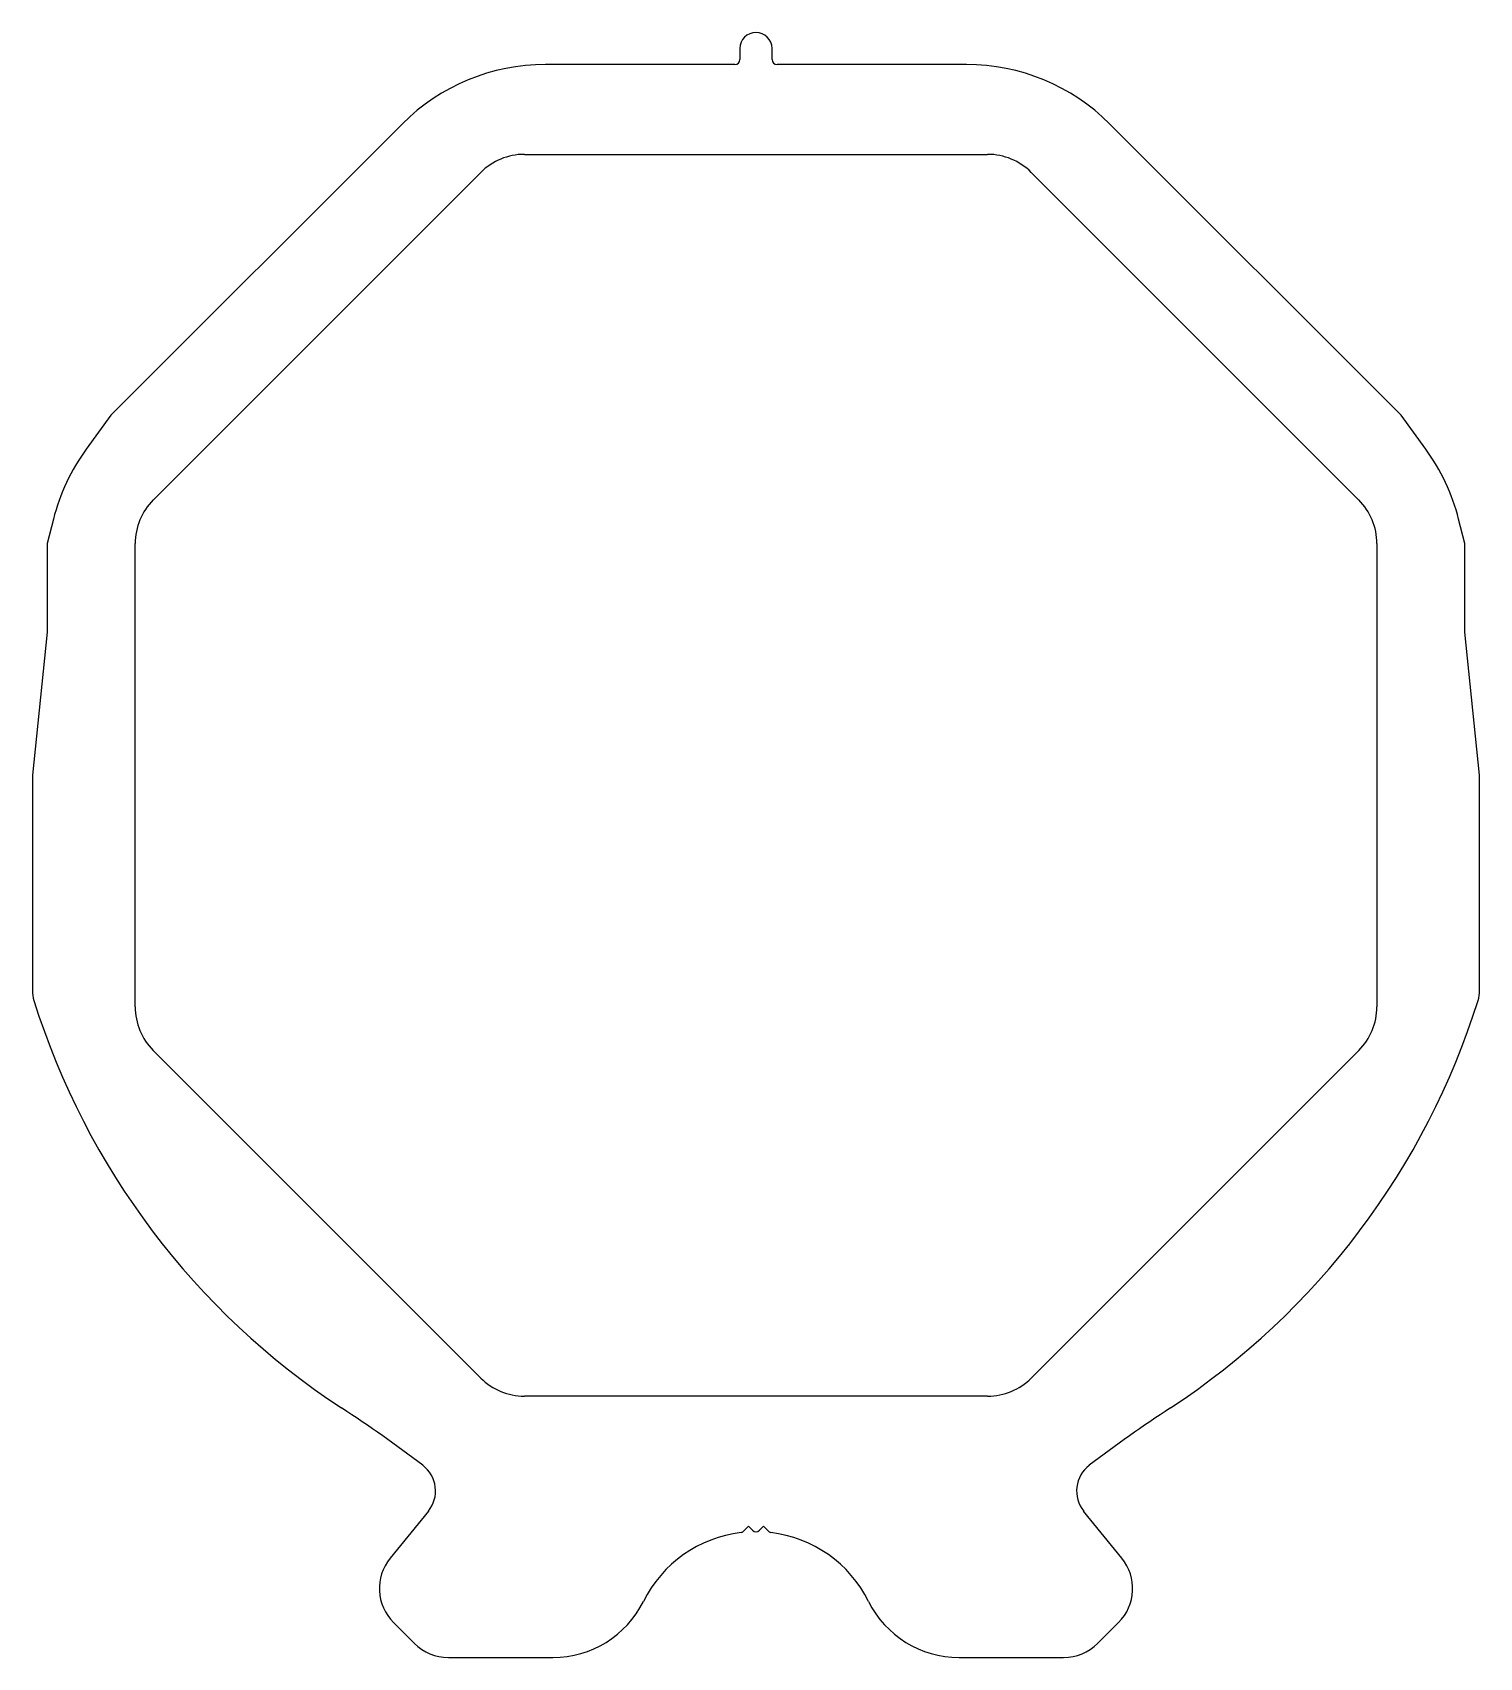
# Model space of a CAD drawing. Extents: x 1736 to 1879, y 1451 to 1611.
import ezdxf

# ---------------------------------------------------------------- set-up
doc = ezdxf.new("R2010")
doc.units = 0
doc.layers.get('0').update_dxf_attribs({"linetype": 'CONTINUOUS'})

msp = doc.modelspace()

# ---------------------------------------------------------------- linework, layer by layer
for p, q in [((1806.12, 1609.85), (1806.12, 1608.77)), ((1809.29, 1608.77), (1809.29, 1609.85)), ((1805.62, 1608.27), (1786.86, 1608.27)), ((1828.55, 1608.27), (1809.79, 1608.27)), ((1772.71, 1602.41), (1743.86, 1573.56)), ((1871.54, 1573.56), (1842.69, 1602.41)), ((1784.78, 1599.38), (1830.63, 1599.38)), ((1748.05, 1565.17), (1780.47, 1597.59)), ((1834.94, 1597.59), (1867.36, 1565.17)), ((1743.86, 1573.56), (1741.42, 1570.22)), ((1873.99, 1570.22), (1871.54, 1573.56)), ((1738.17, 1563.28), (1737.56, 1560.86)), ((1877.85, 1560.86), (1877.24, 1563.28)), ((1737.56, 1560.86), (1737.56, 1552.09)), ((1746.26, 1515.01), (1746.26, 1560.86)), ((1869.15, 1560.86), (1869.15, 1515.01)), ((1877.85, 1552.09), (1877.85, 1560.86)), ((1737.56, 1552.09), (1736.1, 1537.93)), ((1879.31, 1537.93), (1877.85, 1552.09)), ((1736.1, 1537.93), (1736.1, 1516.6)), ((1879.31, 1516.6), (1879.31, 1537.93)), ((1780.47, 1478.28), (1748.05, 1510.7)), ((1867.36, 1510.7), (1834.94, 1478.28)), ((1830.63, 1476.49), (1784.78, 1476.49)), ((1775.28, 1465.11), (1771.49, 1460.46)), ((1843.91, 1460.46), (1840.13, 1465.11)), ((1806.95, 1463.61), (1806.41, 1463.06)), ((1807.35, 1463.21), (1806.95, 1463.61)), ((1808.06, 1463.21), (1808.45, 1463.61)), ((1808.45, 1463.61), (1809, 1463.06)), ((1771.82, 1454.09), (1773.89, 1452.01)), ((1841.51, 1452.01), (1843.59, 1454.09)), ((1777.26, 1450.62), (1787.6, 1450.62)), ((1827.8, 1450.62), (1838.15, 1450.62))]:
    msp.add_line(p, q)
for centre, radius, start, end in [((1807.7, 1609.85), 1.59, 0, 180), ((1786.86, 1588.27), 20, 90, 135), ((1805.62, 1608.77), 0.5, 270, 360), ((1809.79, 1608.77), 0.5, 180, 270), ((1828.55, 1588.27), 20, 45, 90), ((1784.78, 1593.28), 6.1, 90, 135), ((1830.63, 1593.28), 6.1, 45, 90), ((1757.57, 1558.41), 20, 143.8386, 165.92), ((1857.84, 1558.41), 20, 14.08, 36.1614), ((1752.36, 1560.86), 6.1, 135, 180), ((1863.05, 1560.86), 6.1, 0, 45), ((1739.28, 1516.6), 3.18, 180, 197.3154), ((1876.13, 1516.6), 3.18, 342.6846, 0), ((1807.7, 1537.93), 74.85, 197.3154, 236.7718), ((1752.36, 1515.01), 6.1, 180, 225), ((1807.7, 1537.93), 74.85, 303.2282, 342.6846), ((1863.05, 1515.01), 6.1, 315, 0), ((1784.78, 1482.59), 6.1, 225, 270), ((1830.63, 1482.59), 6.1, 270, 315), ((1688.7, 1356.27), 142.32, 52.8077, 56.7718), ((1926.71, 1356.27), 142.32, 123.2282, 127.1923), ((1772.81, 1467.11), 3.18, 320.9071, 52.8077), ((1842.6, 1467.11), 3.17, 127.1923, 219.0929), ((1807.7, 1450.62), 12.45, 96.7808, 153.5318), ((1806.2, 1463.28), 0.3, 276.7808, 315), ((1807.7, 1463.56), 0.5, 225, 315), ((1809.21, 1463.28), 0.3, 225, 263.2192), ((1807.7, 1450.62), 12.45, 26.4682, 83.2192), ((1775.19, 1457.45), 4.76, 140.9071, 225), ((1840.22, 1457.45), 4.76, 315, 39.0929), ((1787.6, 1460.63), 10.01, 270, 333.5318), ((1827.8, 1460.63), 10.01, 206.4682, 270), ((1777.26, 1455.38), 4.76, 225, 270), ((1838.15, 1455.38), 4.76, 270, 315)]:
    msp.add_arc(centre, radius, start, end)

doc.saveas('drawing.dxf')
